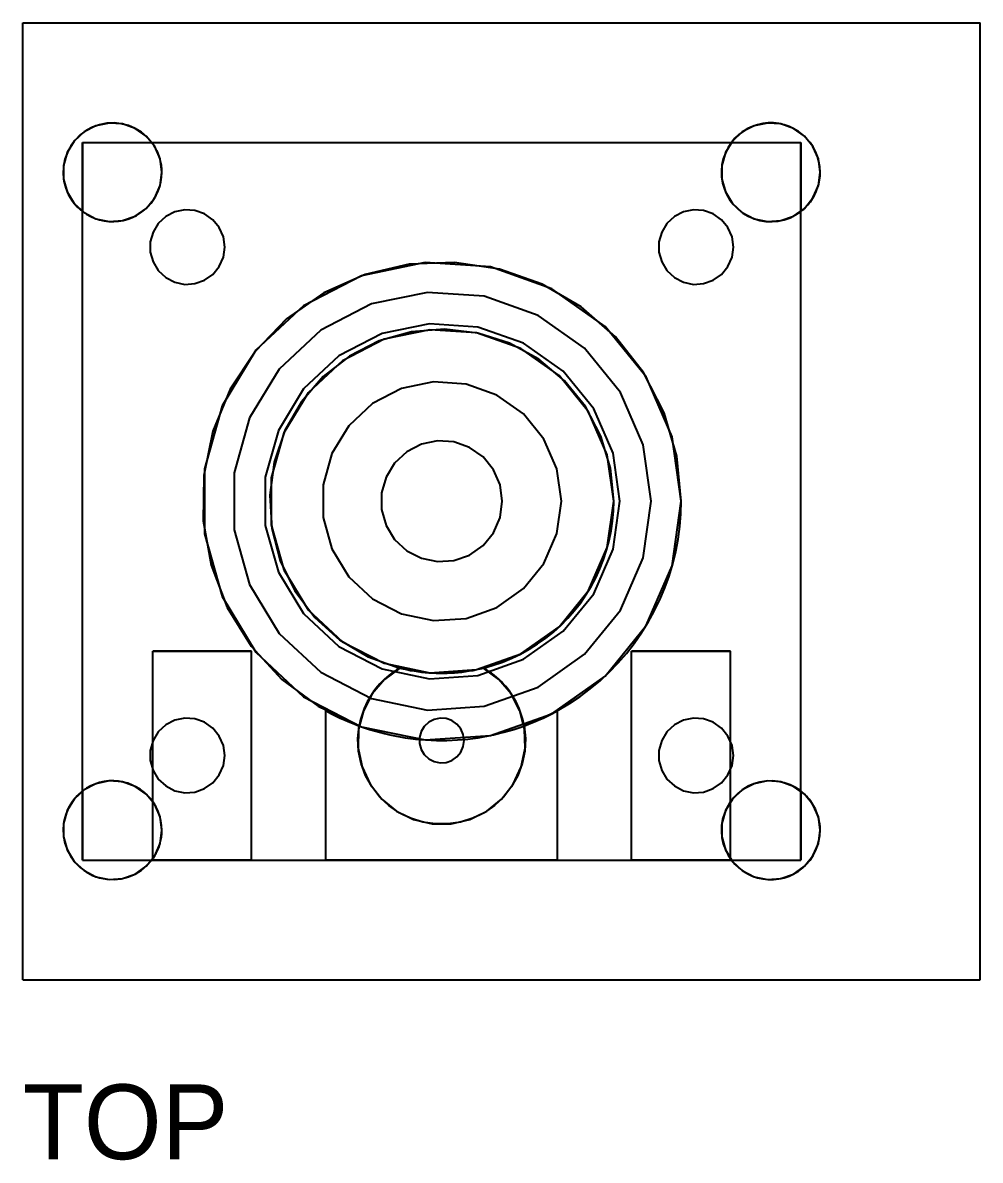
# Model space of a CAD drawing. Header units: millimetres. Extents: x 0 to 258, y -49 to 102.
# Drawn here: x 0 to 32, y 46.09 to 84.12 of the extents above; entities that cross this region are included whole.
import ezdxf

# ---------------------------------------------------------------- set-up
doc = ezdxf.new("R2010")
doc.units = ezdxf.units.MM
doc.layers.add('TOP_HIDDEN', color=8, linetype='CONTINUOUS')
doc.layers.add('TOP_VISIBLE', color=7, linetype='Continuous')

msp = doc.modelspace()

# ---------------------------------------------------------------- linework, layer by layer
at = {"layer": 'TOP_HIDDEN'}
for points in [[(0, 52.125), (0, 84.125)], [(0, 84.125), (32, 84.125)], [(32, 52.125), (32, 84.125)], [(4.65, 79.125), (4.589, 79.57), (4.41, 79.982), (4.126, 80.331), (3.759, 80.59), (3.336, 80.74), (2.887, 80.771), (2.447, 80.68), (2.048, 80.473), (1.72, 80.166), (1.487, 79.782), (1.365, 79.35), (1.365, 78.9), (1.487, 78.468), (1.72, 78.084), (2.048, 77.777), (2.447, 77.57), (2.887, 77.479), (3.336, 77.51), (3.759, 77.66), (4.126, 77.919), (4.41, 78.268), (4.589, 78.68), (4.65, 79.125)], [(26.65, 79.125), (26.589, 79.57), (26.41, 79.982), (26.126, 80.331), (25.759, 80.59), (25.336, 80.74), (24.887, 80.771), (24.447, 80.68), (24.048, 80.473), (23.72, 80.166), (23.487, 79.782), (23.365, 79.35), (23.365, 78.9), (23.487, 78.468), (23.72, 78.084), (24.048, 77.777), (24.447, 77.57), (24.887, 77.479), (25.336, 77.51), (25.759, 77.66), (26.126, 77.919), (26.41, 78.268), (26.589, 78.68), (26.65, 79.125)], [(2, 80.125), (4.312, 80.125)], [(2, 80.125), (2, 77.813)], [(4.312, 80.125), (23.688, 80.125)], [(4.65, 79.125), (4.649, 79.172), (4.647, 79.218), (4.644, 79.265), (4.639, 79.311), (4.633, 79.358), (4.626, 79.404), (4.618, 79.45), (4.608, 79.495), (4.597, 79.541), (4.584, 79.586), (4.571, 79.631), (4.556, 79.675), (4.54, 79.719), (4.522, 79.762), (4.503, 79.805), (4.484, 79.847), (4.463, 79.889), (4.44, 79.93), (4.417, 79.97), (4.393, 80.01), (4.367, 80.049), (4.34, 80.087), (4.312, 80.125)], [(23.688, 80.125), (23.573, 79.954), (23.481, 79.769), (23.413, 79.575), (23.369, 79.374), (23.351, 79.169), (23.358, 78.963), (23.391, 78.76), (23.449, 78.562), (23.531, 78.373), (23.636, 78.196), (23.763, 78.033), (23.908, 77.888), (24.071, 77.761), (24.248, 77.656), (24.437, 77.574), (24.635, 77.516), (24.838, 77.483), (25.044, 77.476), (25.249, 77.494), (25.45, 77.538), (25.644, 77.606), (25.829, 77.698), (26, 77.813)], [(23.688, 80.125), (26, 80.125)], [(26, 80.125), (26, 77.813)], [(2, 77.813), (2.131, 77.722), (2.271, 77.645), (2.417, 77.582), (2.568, 77.532), (2.724, 77.498), (2.882, 77.479), (3.041, 77.476), (3.2, 77.487), (3.357, 77.514), (3.511, 77.556), (3.66, 77.613), (3.803, 77.683), (3.938, 77.768), (4.065, 77.864), (4.181, 77.973), (4.287, 78.092), (4.381, 78.221), (4.461, 78.359), (4.528, 78.503), (4.581, 78.653), (4.619, 78.808), (4.642, 78.966), (4.65, 79.125)], [(2, 58.437), (2, 77.813)], [(6.75, 76.625), (6.704, 76.962), (6.568, 77.274), (6.353, 77.539), (6.075, 77.735), (5.754, 77.849), (5.415, 77.872), (5.081, 77.803), (4.779, 77.646), (4.53, 77.414), (4.353, 77.123), (4.262, 76.795), (4.262, 76.455), (4.353, 76.127), (4.53, 75.836), (4.779, 75.604), (5.081, 75.447), (5.415, 75.378), (5.754, 75.401), (6.075, 75.515), (6.353, 75.711), (6.568, 75.976), (6.704, 76.288), (6.75, 76.625)], [(23.75, 76.625), (23.704, 76.962), (23.568, 77.274), (23.353, 77.539), (23.075, 77.735), (22.754, 77.849), (22.415, 77.872), (22.081, 77.803), (21.779, 77.646), (21.53, 77.414), (21.353, 77.123), (21.262, 76.795), (21.262, 76.455), (21.353, 76.127), (21.53, 75.836), (21.779, 75.604), (22.081, 75.447), (22.415, 75.378), (22.754, 75.401), (23.075, 75.515), (23.353, 75.711), (23.568, 75.976), (23.704, 76.288), (23.75, 76.625)], [(26, 58.437), (26, 77.813)], [(22, 68.125), (21.857, 69.633), (21.432, 71.086), (20.741, 72.434), (19.808, 73.627), (18.667, 74.623), (17.359, 75.386), (15.93, 75.889), (14.432, 76.113), (12.919, 76.052), (11.445, 75.706), (10.062, 75.089), (8.82, 74.222), (7.764, 73.136), (6.931, 71.871), (6.352, 70.472), (6.047, 68.988), (6.027, 67.474), (6.292, 65.983), (6.834, 64.569), (7.632, 63.282), (8.659, 62.169), (9.877, 61.269), (11.243, 60.615)], [(22, 68.125), (21.703, 70.283), (20.835, 72.282), (19.46, 73.972), (17.681, 75.228), (15.628, 75.958), (13.454, 76.106), (11.321, 75.663), (9.387, 74.661), (7.794, 73.174), (6.662, 71.312), (6.075, 69.214), (6.075, 67.036), (6.662, 64.938), (7.794, 63.076), (9.387, 61.589), (11.321, 60.587), (13.454, 60.144), (15.628, 60.292), (17.681, 61.022), (19.46, 62.278), (20.835, 63.968), (21.703, 65.967), (22, 68.125)], [(21, 68.125), (20.74, 70.014), (19.981, 71.762), (18.778, 73.241), (17.22, 74.34), (15.424, 74.979), (13.522, 75.109), (11.656, 74.721), (9.963, 73.844), (8.57, 72.543), (7.58, 70.914), (7.065, 69.078), (7.065, 67.172), (7.58, 65.336), (8.57, 63.707), (9.963, 62.406), (11.656, 61.529), (13.522, 61.141), (15.424, 61.271), (17.22, 61.91), (18.778, 63.009), (19.981, 64.488), (20.74, 66.236), (21, 68.125)], [(21, 68.125), (20.74, 70.014), (19.981, 71.762), (18.778, 73.241), (17.22, 74.34), (15.424, 74.979), (13.522, 75.109), (11.656, 74.721), (9.963, 73.844), (8.57, 72.543), (7.58, 70.914), (7.065, 69.078), (7.065, 67.172), (7.58, 65.336), (8.57, 63.707), (9.963, 62.406), (11.656, 61.529), (13.522, 61.141), (15.424, 61.271), (17.22, 61.91), (18.778, 63.009), (19.981, 64.488), (20.74, 66.236), (21, 68.125)], [(19.95, 68.125), (19.729, 69.73), (19.084, 71.217), (18.061, 72.473), (16.737, 73.408), (15.211, 73.951), (13.594, 74.061), (12.007, 73.731), (10.569, 72.986), (9.385, 71.88), (8.543, 70.495), (8.105, 68.935), (8.105, 67.315), (8.543, 65.755), (9.385, 64.37), (10.569, 63.264), (12.007, 62.519), (13.594, 62.189), (15.211, 62.299), (16.737, 62.842), (18.061, 63.777), (19.084, 65.033), (19.729, 66.52), (19.95, 68.125)], [(19.95, 68.125), (19.729, 69.73), (19.084, 71.217), (18.061, 72.473), (16.737, 73.408), (15.211, 73.951), (13.594, 74.061), (12.007, 73.731), (10.569, 72.986), (9.385, 71.88), (8.543, 70.495), (8.105, 68.935), (8.105, 67.315), (8.543, 65.755), (9.385, 64.37), (10.569, 63.264), (12.007, 62.519), (13.594, 62.189), (15.211, 62.299), (16.737, 62.842), (18.061, 63.777), (19.084, 65.033), (19.729, 66.52), (19.95, 68.125)], [(19.75, 68.125), (19.642, 69.235), (19.322, 70.302), (18.802, 71.288), (18.101, 72.155), (17.246, 72.871), (16.27, 73.408), (15.207, 73.747), (14.1, 73.874), (12.989, 73.785), (11.916, 73.484), (10.921, 72.981), (10.042, 72.296), (9.311, 71.453), (8.757, 70.486), (8.4, 69.43), (8.253, 68.325), (8.323, 67.212), (8.606, 66.134), (9.091, 65.131), (9.761, 64.24), (10.591, 63.495), (11.548, 62.924), (12.598, 62.549)], [(19.75, 68.125), (19.537, 69.676), (18.913, 71.113), (17.925, 72.327), (16.645, 73.23), (15.17, 73.755), (13.608, 73.862), (12.074, 73.543), (10.684, 72.823), (9.54, 71.754), (8.726, 70.416), (8.304, 68.908), (8.304, 67.342), (8.726, 65.834), (9.54, 64.496), (10.684, 63.427), (12.074, 62.707), (13.608, 62.388), (15.17, 62.495), (16.645, 63.02), (17.925, 63.923), (18.913, 65.137), (19.537, 66.574), (19.75, 68.125)], [(18, 68.125), (17.852, 69.204), (17.418, 70.203), (16.73, 71.048), (15.84, 71.677), (14.814, 72.041), (13.727, 72.116), (12.66, 71.894), (11.693, 71.393), (10.897, 70.649), (10.331, 69.719), (10.037, 68.67), (10.037, 67.58), (10.331, 66.531), (10.897, 65.601), (11.693, 64.857), (12.66, 64.356), (13.727, 64.134), (14.814, 64.209), (15.84, 64.573), (16.73, 65.202), (17.418, 66.047), (17.852, 67.046), (18, 68.125)], [(18, 68.125), (17.852, 69.204), (17.418, 70.203), (16.73, 71.048), (15.84, 71.677), (14.814, 72.041), (13.727, 72.116), (12.66, 71.894), (11.693, 71.393), (10.897, 70.649), (10.331, 69.719), (10.037, 68.67), (10.037, 67.58), (10.331, 66.531), (10.897, 65.601), (11.693, 64.857), (12.66, 64.356), (13.727, 64.134), (14.814, 64.209), (15.84, 64.573), (16.73, 65.202), (17.418, 66.047), (17.852, 67.046), (18, 68.125)], [(16.025, 68.125), (15.95, 68.671), (15.73, 69.177), (15.382, 69.605), (14.932, 69.923), (14.412, 70.108), (13.862, 70.145), (13.322, 70.033), (12.832, 69.779), (12.429, 69.403), (12.143, 68.932), (11.994, 68.401), (11.994, 67.849), (12.143, 67.318), (12.429, 66.847), (12.832, 66.471), (13.322, 66.217), (13.862, 66.105), (14.412, 66.142), (14.932, 66.327), (15.382, 66.645), (15.73, 67.073), (15.95, 67.579), (16.025, 68.125)], [(15.402, 62.549), (15.721, 62.639), (16.034, 62.747), (16.34, 62.873), (16.638, 63.016), (16.928, 63.176), (17.208, 63.353), (17.477, 63.546), (17.735, 63.753), (17.98, 63.975), (18.213, 64.211), (18.431, 64.46), (18.635, 64.721), (18.823, 64.994), (18.995, 65.277), (19.151, 65.569), (19.289, 65.869), (19.41, 66.178), (19.513, 66.492), (19.598, 66.812), (19.664, 67.137), (19.712, 67.464), (19.74, 67.794), (19.75, 68.125)], [(16.757, 60.615), (17.151, 60.772), (17.536, 60.949), (17.911, 61.146), (18.275, 61.363), (18.627, 61.599), (18.967, 61.853), (19.292, 62.125), (19.602, 62.414), (19.897, 62.719), (20.175, 63.039), (20.436, 63.373), (20.679, 63.721), (20.902, 64.081), (21.107, 64.452), (21.292, 64.834), (21.456, 65.225), (21.599, 65.624), (21.721, 66.03), (21.821, 66.442), (21.899, 66.858), (21.955, 67.279), (21.989, 67.701), (22, 68.125)], [(7.65, 63.115), (7.507, 63.115), (7.363, 63.115), (7.22, 63.115), (7.076, 63.115), (6.933, 63.115), (6.789, 63.115), (6.646, 63.115), (6.502, 63.115), (6.359, 63.115), (6.215, 63.115), (6.072, 63.115), (5.928, 63.115), (5.785, 63.115), (5.641, 63.115), (5.498, 63.115), (5.354, 63.115), (5.211, 63.115), (5.067, 63.115), (4.924, 63.115), (4.78, 63.115), (4.637, 63.115), (4.493, 63.115), (4.35, 63.115)], [(4.35, 63.115), (4.422, 63.115), (4.493, 63.115), (4.565, 63.115), (4.637, 63.115), (4.709, 63.115), (4.78, 63.115), (4.852, 63.115), (4.924, 63.115), (4.996, 63.115), (5.067, 63.115), (5.139, 63.115), (5.211, 63.115), (5.283, 63.115), (5.354, 63.115), (5.426, 63.115), (5.498, 63.115), (5.57, 63.115), (5.641, 63.115), (5.713, 63.115), (5.785, 63.115), (5.857, 63.115), (5.928, 63.115), (6, 63.115)], [(4.35, 56.125), (4.35, 63.115)], [(6, 63.115), (6.072, 63.115), (6.143, 63.115), (6.215, 63.115), (6.287, 63.115), (6.359, 63.115), (6.43, 63.115), (6.502, 63.115), (6.574, 63.115), (6.646, 63.115), (6.717, 63.115), (6.789, 63.115), (6.861, 63.115), (6.933, 63.115), (7.004, 63.115), (7.076, 63.115), (7.148, 63.115), (7.22, 63.115), (7.291, 63.115), (7.363, 63.115), (7.435, 63.115), (7.507, 63.115), (7.578, 63.115), (7.65, 63.115)], [(7.65, 56.125), (7.65, 63.115)], [(23.65, 63.115), (23.507, 63.115), (23.363, 63.115), (23.22, 63.115), (23.076, 63.115), (22.933, 63.115), (22.789, 63.115), (22.646, 63.115), (22.502, 63.115), (22.359, 63.115), (22.215, 63.115), (22.072, 63.115), (21.928, 63.115), (21.785, 63.115), (21.641, 63.115), (21.498, 63.115), (21.354, 63.115), (21.211, 63.115), (21.067, 63.115), (20.924, 63.115), (20.78, 63.115), (20.637, 63.115), (20.493, 63.115), (20.35, 63.115)], [(20.35, 63.115), (20.422, 63.115), (20.493, 63.115), (20.565, 63.115), (20.637, 63.115), (20.709, 63.115), (20.78, 63.115), (20.852, 63.115), (20.924, 63.115), (20.996, 63.115), (21.067, 63.115), (21.139, 63.115), (21.211, 63.115), (21.283, 63.115), (21.354, 63.115), (21.426, 63.115), (21.498, 63.115), (21.57, 63.115), (21.641, 63.115), (21.713, 63.115), (21.785, 63.115), (21.857, 63.115), (21.928, 63.115), (22, 63.115)], [(20.35, 56.125), (20.35, 63.115)], [(22, 63.115), (22.072, 63.115), (22.143, 63.115), (22.215, 63.115), (22.287, 63.115), (22.359, 63.115), (22.43, 63.115), (22.502, 63.115), (22.574, 63.115), (22.646, 63.115), (22.717, 63.115), (22.789, 63.115), (22.861, 63.115), (22.933, 63.115), (23.004, 63.115), (23.076, 63.115), (23.148, 63.115), (23.22, 63.115), (23.291, 63.115), (23.363, 63.115), (23.435, 63.115), (23.507, 63.115), (23.578, 63.115), (23.65, 63.115)], [(23.65, 56.125), (23.65, 63.115)], [(12.598, 62.549), (12.087, 62.17), (11.675, 61.685), (11.383, 61.121), (11.226, 60.505), (11.212, 59.869), (11.341, 59.246), (11.608, 58.669), (11.998, 58.167), (12.492, 57.766), (13.063, 57.487), (13.682, 57.343), (14.318, 57.343), (14.937, 57.487), (15.508, 57.766), (16.002, 58.167), (16.392, 58.669), (16.659, 59.246), (16.788, 59.869), (16.774, 60.505), (16.617, 61.121), (16.325, 61.685), (15.913, 62.17), (15.402, 62.549)], [(12.598, 62.549), (12.507, 62.494), (12.419, 62.436), (12.332, 62.374), (12.248, 62.309), (12.167, 62.242), (12.088, 62.171), (12.012, 62.097), (11.939, 62.02), (11.869, 61.941), (11.802, 61.859), (11.738, 61.775), (11.677, 61.688), (11.619, 61.599), (11.565, 61.508), (11.515, 61.415), (11.468, 61.32), (11.424, 61.223), (11.385, 61.125), (11.349, 61.025), (11.316, 60.924), (11.288, 60.822), (11.264, 60.719), (11.243, 60.615)], [(12.598, 62.549), (12.718, 62.52), (12.838, 62.494), (12.959, 62.47), (13.08, 62.449), (13.202, 62.431), (13.324, 62.415), (13.447, 62.402), (13.569, 62.391), (13.692, 62.383), (13.815, 62.378), (13.938, 62.375), (14.062, 62.375), (14.185, 62.378), (14.308, 62.383), (14.431, 62.391), (14.553, 62.402), (14.676, 62.415), (14.798, 62.431), (14.92, 62.449), (15.041, 62.47), (15.162, 62.494), (15.282, 62.52), (15.402, 62.549)], [(16.757, 60.615), (16.736, 60.719), (16.712, 60.822), (16.684, 60.924), (16.651, 61.025), (16.615, 61.125), (16.576, 61.223), (16.532, 61.32), (16.485, 61.415), (16.435, 61.508), (16.381, 61.599), (16.323, 61.688), (16.262, 61.775), (16.198, 61.859), (16.131, 61.941), (16.061, 62.02), (15.988, 62.097), (15.912, 62.171), (15.833, 62.242), (15.752, 62.309), (15.668, 62.374), (15.581, 62.436), (15.493, 62.494), (15.402, 62.549)], [(6.75, 59.625), (6.704, 59.962), (6.568, 60.274), (6.353, 60.539), (6.075, 60.735), (5.754, 60.849), (5.415, 60.872), (5.081, 60.803), (4.779, 60.646), (4.53, 60.414), (4.353, 60.123), (4.262, 59.795), (4.262, 59.455), (4.353, 59.127), (4.53, 58.836), (4.779, 58.604), (5.081, 58.447), (5.415, 58.378), (5.754, 58.401), (6.075, 58.515), (6.353, 58.711), (6.568, 58.976), (6.704, 59.288), (6.75, 59.625)], [(10.145, 61.115), (10.144, 61.115), (10.143, 61.115), (10.143, 61.115), (10.142, 61.115), (10.141, 61.115), (10.14, 61.115), (10.139, 61.115), (10.138, 61.115), (10.137, 61.115), (10.136, 61.115), (10.136, 61.115), (10.135, 61.115), (10.134, 61.115), (10.133, 61.115), (10.132, 61.115), (10.131, 61.115), (10.13, 61.115), (10.129, 61.115), (10.129, 61.115), (10.128, 61.115), (10.127, 61.115), (10.126, 61.115), (10.125, 61.115)], [(10.125, 61.115), (10.126, 61.115), (10.127, 61.115), (10.128, 61.115), (10.129, 61.115), (10.129, 61.115), (10.13, 61.115), (10.131, 61.115), (10.132, 61.115), (10.133, 61.115), (10.134, 61.115), (10.135, 61.115), (10.136, 61.115), (10.136, 61.115), (10.137, 61.115), (10.138, 61.115), (10.139, 61.115), (10.14, 61.115), (10.141, 61.115), (10.142, 61.115), (10.143, 61.115), (10.143, 61.115), (10.144, 61.115), (10.145, 61.115)], [(10.125, 56.125), (10.125, 61.115)], [(10.145, 61.115), (10.299, 61.032), (10.455, 60.953), (10.613, 60.877), (10.772, 60.805), (10.933, 60.736), (11.095, 60.671), (11.259, 60.609), (11.424, 60.551), (11.59, 60.497), (11.757, 60.446), (11.925, 60.399), (12.095, 60.355), (12.265, 60.315), (12.436, 60.279), (12.608, 60.247), (12.781, 60.218), (12.954, 60.194), (13.127, 60.173), (13.301, 60.156), (13.476, 60.142), (13.65, 60.133), (13.825, 60.127), (14, 60.125)], [(11.243, 60.615), (11.194, 60.633), (11.145, 60.652), (11.096, 60.671), (11.047, 60.69), (10.998, 60.709), (10.95, 60.729), (10.901, 60.75), (10.853, 60.77), (10.805, 60.791), (10.757, 60.812), (10.709, 60.833), (10.661, 60.855), (10.613, 60.877), (10.566, 60.9), (10.518, 60.922), (10.471, 60.945), (10.424, 60.969), (10.377, 60.992), (10.33, 61.016), (10.284, 61.04), (10.237, 61.065), (10.191, 61.09), (10.145, 61.115)], [(14.75, 60.125), (14.722, 60.327), (14.641, 60.515), (14.512, 60.673), (14.345, 60.791), (14.153, 60.859), (13.949, 60.873), (13.749, 60.832), (13.567, 60.738), (13.418, 60.598), (13.312, 60.424), (13.257, 60.227), (13.257, 60.023), (13.312, 59.826), (13.418, 59.652), (13.567, 59.512), (13.749, 59.418), (13.949, 59.377), (14.153, 59.391), (14.345, 59.459), (14.512, 59.577), (14.641, 59.735), (14.722, 59.923), (14.75, 60.125)], [(14.75, 60.125), (14.722, 60.327), (14.641, 60.515), (14.512, 60.673), (14.345, 60.791), (14.153, 60.859), (13.949, 60.873), (13.749, 60.832), (13.567, 60.738), (13.418, 60.598), (13.312, 60.424), (13.257, 60.227), (13.257, 60.023), (13.312, 59.826), (13.418, 59.652), (13.567, 59.512), (13.749, 59.418), (13.949, 59.377), (14.153, 59.391), (14.345, 59.459), (14.512, 59.577), (14.641, 59.735), (14.722, 59.923), (14.75, 60.125)], [(14, 60.125), (14.175, 60.127), (14.35, 60.133), (14.524, 60.142), (14.699, 60.156), (14.873, 60.173), (15.046, 60.194), (15.219, 60.218), (15.392, 60.247), (15.564, 60.279), (15.735, 60.315), (15.905, 60.355), (16.075, 60.399), (16.243, 60.446), (16.41, 60.497), (16.576, 60.551), (16.741, 60.609), (16.905, 60.671), (17.067, 60.736), (17.228, 60.805), (17.387, 60.877), (17.545, 60.953), (17.701, 61.032), (17.855, 61.115)], [(17.855, 61.115), (17.809, 61.09), (17.763, 61.065), (17.716, 61.04), (17.67, 61.016), (17.623, 60.992), (17.576, 60.969), (17.529, 60.945), (17.482, 60.922), (17.434, 60.9), (17.387, 60.877), (17.339, 60.855), (17.291, 60.833), (17.243, 60.812), (17.195, 60.791), (17.147, 60.77), (17.099, 60.75), (17.05, 60.729), (17.002, 60.709), (16.953, 60.69), (16.904, 60.671), (16.855, 60.652), (16.806, 60.633), (16.757, 60.615)], [(17.855, 61.115), (17.856, 61.115), (17.857, 61.115), (17.857, 61.115), (17.858, 61.115), (17.859, 61.115), (17.86, 61.115), (17.861, 61.115), (17.862, 61.115), (17.863, 61.115), (17.864, 61.115), (17.864, 61.115), (17.865, 61.115), (17.866, 61.115), (17.867, 61.115), (17.868, 61.115), (17.869, 61.115), (17.87, 61.115), (17.871, 61.115), (17.871, 61.115), (17.872, 61.115), (17.873, 61.115), (17.874, 61.115), (17.875, 61.115)], [(17.875, 61.115), (17.874, 61.115), (17.873, 61.115), (17.872, 61.115), (17.871, 61.115), (17.871, 61.115), (17.87, 61.115), (17.869, 61.115), (17.868, 61.115), (17.867, 61.115), (17.866, 61.115), (17.865, 61.115), (17.864, 61.115), (17.864, 61.115), (17.863, 61.115), (17.862, 61.115), (17.861, 61.115), (17.86, 61.115), (17.859, 61.115), (17.858, 61.115), (17.857, 61.115), (17.857, 61.115), (17.856, 61.115), (17.855, 61.115)], [(17.875, 56.125), (17.875, 61.115)], [(23.75, 59.625), (23.704, 59.962), (23.568, 60.274), (23.353, 60.539), (23.075, 60.735), (22.754, 60.849), (22.415, 60.872), (22.081, 60.803), (21.779, 60.646), (21.53, 60.414), (21.353, 60.123), (21.262, 59.795), (21.262, 59.455), (21.353, 59.127), (21.53, 58.836), (21.779, 58.604), (22.081, 58.447), (22.415, 58.378), (22.754, 58.401), (23.075, 58.515), (23.353, 58.711), (23.568, 58.976), (23.704, 59.288), (23.75, 59.625)], [(16.757, 60.615), (16.799, 60.192), (16.777, 59.768), (16.691, 59.352), (16.543, 58.954), (16.337, 58.582), (16.076, 58.246), (15.768, 57.954), (15.419, 57.711), (15.038, 57.524), (14.632, 57.397), (14.212, 57.333), (13.788, 57.333), (13.368, 57.397), (12.962, 57.524), (12.581, 57.711), (12.232, 57.954), (11.924, 58.246), (11.663, 58.582), (11.457, 58.954), (11.309, 59.352), (11.223, 59.768), (11.201, 60.192), (11.243, 60.615)], [(4.65, 57.125), (4.589, 57.57), (4.41, 57.982), (4.126, 58.331), (3.759, 58.59), (3.336, 58.74), (2.887, 58.771), (2.447, 58.68), (2.048, 58.473), (1.72, 58.166), (1.487, 57.782), (1.365, 57.35), (1.365, 56.9), (1.487, 56.468), (1.72, 56.084), (2.048, 55.777), (2.447, 55.57), (2.887, 55.479), (3.336, 55.51), (3.759, 55.66), (4.126, 55.919), (4.41, 56.268), (4.589, 56.68), (4.65, 57.125)], [(4.65, 57.125), (4.642, 57.284), (4.619, 57.442), (4.581, 57.597), (4.528, 57.747), (4.461, 57.891), (4.381, 58.029), (4.287, 58.158), (4.181, 58.277), (4.065, 58.386), (3.938, 58.482), (3.803, 58.567), (3.66, 58.637), (3.511, 58.694), (3.357, 58.736), (3.2, 58.763), (3.041, 58.774), (2.882, 58.771), (2.724, 58.752), (2.568, 58.718), (2.417, 58.668), (2.271, 58.605), (2.131, 58.528), (2, 58.437)], [(26, 58.437), (25.829, 58.552), (25.644, 58.644), (25.45, 58.712), (25.249, 58.756), (25.044, 58.774), (24.838, 58.767), (24.635, 58.734), (24.437, 58.676), (24.248, 58.594), (24.071, 58.489), (23.908, 58.362), (23.763, 58.217), (23.636, 58.054), (23.531, 57.877), (23.449, 57.688), (23.391, 57.49), (23.358, 57.287), (23.351, 57.081), (23.369, 56.876), (23.413, 56.675), (23.481, 56.481), (23.573, 56.296), (23.688, 56.125)], [(26.65, 57.125), (26.589, 57.57), (26.41, 57.982), (26.126, 58.331), (25.759, 58.59), (25.336, 58.74), (24.887, 58.771), (24.447, 58.68), (24.048, 58.473), (23.72, 58.166), (23.487, 57.782), (23.365, 57.35), (23.365, 56.9), (23.487, 56.468), (23.72, 56.084), (24.048, 55.777), (24.447, 55.57), (24.887, 55.479), (25.336, 55.51), (25.759, 55.66), (26.126, 55.919), (26.41, 56.268), (26.589, 56.68), (26.65, 57.125)], [(2, 58.437), (2, 56.125)], [(26, 58.437), (26, 56.125)], [(4.312, 56.125), (4.34, 56.163), (4.367, 56.201), (4.393, 56.24), (4.417, 56.28), (4.44, 56.32), (4.463, 56.361), (4.484, 56.403), (4.503, 56.445), (4.522, 56.488), (4.54, 56.531), (4.556, 56.575), (4.571, 56.619), (4.584, 56.664), (4.597, 56.709), (4.608, 56.755), (4.618, 56.8), (4.626, 56.846), (4.633, 56.892), (4.639, 56.939), (4.644, 56.985), (4.647, 57.032), (4.649, 57.078), (4.65, 57.125)], [(2, 56.125), (4.312, 56.125)], [(4.312, 56.125), (23.688, 56.125)], [(7.65, 56.125), (7.507, 56.125), (7.363, 56.125), (7.22, 56.125), (7.076, 56.125), (6.933, 56.125), (6.789, 56.125), (6.646, 56.125), (6.502, 56.125), (6.359, 56.125), (6.215, 56.125), (6.072, 56.125), (5.928, 56.125), (5.785, 56.125), (5.641, 56.125), (5.498, 56.125), (5.354, 56.125), (5.211, 56.125), (5.067, 56.125), (4.924, 56.125), (4.78, 56.125), (4.637, 56.125), (4.493, 56.125), (4.35, 56.125)], [(4.35, 56.125), (4.422, 56.125), (4.493, 56.125), (4.565, 56.125), (4.637, 56.125), (4.709, 56.125), (4.78, 56.125), (4.852, 56.125), (4.924, 56.125), (4.996, 56.125), (5.067, 56.125), (5.139, 56.125), (5.211, 56.125), (5.283, 56.125), (5.354, 56.125), (5.426, 56.125), (5.498, 56.125), (5.57, 56.125), (5.641, 56.125), (5.713, 56.125), (5.785, 56.125), (5.857, 56.125), (5.928, 56.125), (6, 56.125)], [(6, 56.125), (6.072, 56.125), (6.143, 56.125), (6.215, 56.125), (6.287, 56.125), (6.359, 56.125), (6.43, 56.125), (6.502, 56.125), (6.574, 56.125), (6.646, 56.125), (6.717, 56.125), (6.789, 56.125), (6.861, 56.125), (6.933, 56.125), (7.004, 56.125), (7.076, 56.125), (7.148, 56.125), (7.22, 56.125), (7.291, 56.125), (7.363, 56.125), (7.435, 56.125), (7.507, 56.125), (7.578, 56.125), (7.65, 56.125)], [(17.875, 56.125), (17.538, 56.125), (17.201, 56.125), (16.864, 56.125), (16.527, 56.125), (16.19, 56.125), (15.853, 56.125), (15.516, 56.125), (15.179, 56.125), (14.842, 56.125), (14.505, 56.125), (14.168, 56.125), (13.832, 56.125), (13.495, 56.125), (13.158, 56.125), (12.821, 56.125), (12.484, 56.125), (12.147, 56.125), (11.81, 56.125), (11.473, 56.125), (11.136, 56.125), (10.799, 56.125), (10.462, 56.125), (10.125, 56.125)], [(10.125, 56.125), (10.293, 56.125), (10.462, 56.125), (10.63, 56.125), (10.799, 56.125), (10.967, 56.125), (11.136, 56.125), (11.304, 56.125), (11.473, 56.125), (11.641, 56.125), (11.81, 56.125), (11.978, 56.125), (12.147, 56.125), (12.315, 56.125), (12.484, 56.125), (12.652, 56.125), (12.821, 56.125), (12.989, 56.125), (13.158, 56.125), (13.326, 56.125), (13.495, 56.125), (13.663, 56.125), (13.832, 56.125), (14, 56.125)], [(14, 56.125), (14.168, 56.125), (14.337, 56.125), (14.505, 56.125), (14.674, 56.125), (14.842, 56.125), (15.011, 56.125), (15.179, 56.125), (15.348, 56.125), (15.516, 56.125), (15.685, 56.125), (15.853, 56.125), (16.022, 56.125), (16.19, 56.125), (16.359, 56.125), (16.527, 56.125), (16.696, 56.125), (16.864, 56.125), (17.033, 56.125), (17.201, 56.125), (17.37, 56.125), (17.538, 56.125), (17.707, 56.125), (17.875, 56.125)], [(23.65, 56.125), (23.507, 56.125), (23.363, 56.125), (23.22, 56.125), (23.076, 56.125), (22.933, 56.125), (22.789, 56.125), (22.646, 56.125), (22.502, 56.125), (22.359, 56.125), (22.215, 56.125), (22.072, 56.125), (21.928, 56.125), (21.785, 56.125), (21.641, 56.125), (21.498, 56.125), (21.354, 56.125), (21.211, 56.125), (21.067, 56.125), (20.924, 56.125), (20.78, 56.125), (20.637, 56.125), (20.493, 56.125), (20.35, 56.125)], [(20.35, 56.125), (20.422, 56.125), (20.493, 56.125), (20.565, 56.125), (20.637, 56.125), (20.709, 56.125), (20.78, 56.125), (20.852, 56.125), (20.924, 56.125), (20.996, 56.125), (21.067, 56.125), (21.139, 56.125), (21.211, 56.125), (21.283, 56.125), (21.354, 56.125), (21.426, 56.125), (21.498, 56.125), (21.57, 56.125), (21.641, 56.125), (21.713, 56.125), (21.785, 56.125), (21.857, 56.125), (21.928, 56.125), (22, 56.125)], [(22, 56.125), (22.072, 56.125), (22.143, 56.125), (22.215, 56.125), (22.287, 56.125), (22.359, 56.125), (22.43, 56.125), (22.502, 56.125), (22.574, 56.125), (22.646, 56.125), (22.717, 56.125), (22.789, 56.125), (22.861, 56.125), (22.933, 56.125), (23.004, 56.125), (23.076, 56.125), (23.148, 56.125), (23.22, 56.125), (23.291, 56.125), (23.363, 56.125), (23.435, 56.125), (23.507, 56.125), (23.578, 56.125), (23.65, 56.125)], [(23.688, 56.125), (26, 56.125)], [(0, 52.125), (32, 52.125)]]:
    msp.add_lwpolyline(points, dxfattribs=at)
at = {"layer": 'TOP_VISIBLE'}
for points in [[(0, 52.125), (0, 84.125)], [(0, 84.125), (32, 84.125)], [(32, 52.125), (32, 84.125)], [(4.312, 80.125), (4.15, 80.308), (3.963, 80.465), (3.754, 80.592), (3.529, 80.688), (3.293, 80.749), (3.05, 80.774), (2.805, 80.763), (2.566, 80.717), (2.335, 80.635), (2.119, 80.52), (1.923, 80.375), (1.75, 80.202), (1.605, 80.006), (1.49, 79.79), (1.408, 79.559), (1.362, 79.32), (1.351, 79.075), (1.376, 78.832), (1.437, 78.596), (1.533, 78.371), (1.66, 78.162), (1.817, 77.975), (2, 77.813)], [(26.65, 79.125), (26.64, 79.303), (26.611, 79.48), (26.564, 79.652), (26.498, 79.818), (26.414, 79.975), (26.314, 80.123), (26.198, 80.259), (26.069, 80.382), (25.927, 80.49), (25.774, 80.582), (25.612, 80.657), (25.442, 80.715), (25.268, 80.753), (25.09, 80.773), (24.912, 80.773), (24.734, 80.753), (24.56, 80.715), (24.391, 80.658), (24.228, 80.584), (24.075, 80.492), (23.933, 80.384), (23.803, 80.261), (23.688, 80.125)], [(2, 80.125), (26, 80.125)], [(2, 56.125), (2, 80.125)], [(26, 56.125), (26, 80.125)], [(26, 77.813), (26.052, 77.854), (26.102, 77.897), (26.15, 77.942), (26.196, 77.989), (26.241, 78.037), (26.283, 78.088), (26.324, 78.14), (26.362, 78.194), (26.398, 78.249), (26.432, 78.305), (26.464, 78.363), (26.493, 78.422), (26.52, 78.483), (26.544, 78.544), (26.566, 78.606), (26.586, 78.669), (26.603, 78.733), (26.617, 78.797), (26.629, 78.862), (26.638, 78.928), (26.645, 78.993), (26.649, 79.059), (26.65, 79.125)], [(6.75, 76.625), (6.704, 76.962), (6.568, 77.274), (6.353, 77.539), (6.075, 77.735), (5.754, 77.849), (5.415, 77.872), (5.081, 77.803), (4.779, 77.646), (4.53, 77.414), (4.353, 77.123), (4.262, 76.795), (4.262, 76.455), (4.353, 76.127), (4.53, 75.836), (4.779, 75.604), (5.081, 75.447), (5.415, 75.378), (5.754, 75.401), (6.075, 75.515), (6.353, 75.711), (6.568, 75.976), (6.704, 76.288), (6.75, 76.625)], [(23.75, 76.625), (23.704, 76.962), (23.568, 77.274), (23.353, 77.539), (23.075, 77.735), (22.754, 77.849), (22.415, 77.872), (22.081, 77.803), (21.779, 77.646), (21.53, 77.414), (21.353, 77.123), (21.262, 76.795), (21.262, 76.455), (21.353, 76.127), (21.53, 75.836), (21.779, 75.604), (22.081, 75.447), (22.415, 75.378), (22.754, 75.401), (23.075, 75.515), (23.353, 75.711), (23.568, 75.976), (23.704, 76.288), (23.75, 76.625)], [(16.025, 68.125), (15.95, 68.671), (15.73, 69.177), (15.382, 69.605), (14.932, 69.923), (14.412, 70.108), (13.862, 70.145), (13.322, 70.033), (12.832, 69.779), (12.429, 69.403), (12.143, 68.932), (11.994, 68.401), (11.994, 67.849), (12.143, 67.318), (12.429, 66.847), (12.832, 66.471), (13.322, 66.217), (13.862, 66.105), (14.412, 66.142), (14.932, 66.327), (15.382, 66.645), (15.73, 67.073), (15.95, 67.579), (16.025, 68.125)], [(6.75, 59.625), (6.704, 59.962), (6.568, 60.274), (6.353, 60.539), (6.075, 60.735), (5.754, 60.849), (5.415, 60.872), (5.081, 60.803), (4.779, 60.646), (4.53, 60.414), (4.353, 60.123), (4.262, 59.795), (4.262, 59.455), (4.353, 59.127), (4.53, 58.836), (4.779, 58.604), (5.081, 58.447), (5.415, 58.378), (5.754, 58.401), (6.075, 58.515), (6.353, 58.711), (6.568, 58.976), (6.704, 59.288), (6.75, 59.625)], [(23.75, 59.625), (23.704, 59.962), (23.568, 60.274), (23.353, 60.539), (23.075, 60.735), (22.754, 60.849), (22.415, 60.872), (22.081, 60.803), (21.779, 60.646), (21.53, 60.414), (21.353, 60.123), (21.262, 59.795), (21.262, 59.455), (21.353, 59.127), (21.53, 58.836), (21.779, 58.604), (22.081, 58.447), (22.415, 58.378), (22.754, 58.401), (23.075, 58.515), (23.353, 58.711), (23.568, 58.976), (23.704, 59.288), (23.75, 59.625)], [(2, 58.437), (1.817, 58.275), (1.66, 58.088), (1.533, 57.879), (1.437, 57.654), (1.376, 57.418), (1.351, 57.175), (1.362, 56.93), (1.408, 56.691), (1.49, 56.46), (1.605, 56.244), (1.75, 56.048), (1.923, 55.875), (2.119, 55.73), (2.335, 55.615), (2.566, 55.533), (2.805, 55.487), (3.05, 55.476), (3.293, 55.501), (3.529, 55.562), (3.754, 55.658), (3.963, 55.785), (4.15, 55.942), (4.312, 56.125)], [(26.65, 57.125), (26.649, 57.191), (26.645, 57.257), (26.638, 57.322), (26.629, 57.388), (26.617, 57.453), (26.603, 57.517), (26.586, 57.581), (26.566, 57.644), (26.544, 57.706), (26.52, 57.767), (26.493, 57.828), (26.464, 57.887), (26.432, 57.945), (26.398, 58.001), (26.362, 58.056), (26.324, 58.11), (26.283, 58.162), (26.241, 58.213), (26.196, 58.261), (26.15, 58.308), (26.102, 58.353), (26.052, 58.396), (26, 58.437)], [(23.688, 56.125), (23.803, 55.989), (23.933, 55.866), (24.075, 55.758), (24.228, 55.666), (24.391, 55.592), (24.56, 55.535), (24.734, 55.497), (24.912, 55.477), (25.09, 55.477), (25.268, 55.497), (25.442, 55.535), (25.612, 55.593), (25.774, 55.668), (25.927, 55.76), (26.069, 55.868), (26.198, 55.991), (26.314, 56.127), (26.414, 56.275), (26.498, 56.432), (26.564, 56.598), (26.611, 56.77), (26.64, 56.947), (26.65, 57.125)], [(2, 56.125), (26, 56.125)], [(0, 52.125), (32, 52.125)]]:
    msp.add_lwpolyline(points, dxfattribs=at)

# ---------------------------------------------------------------- texts
msp.add_text('TOP', height=2.5, dxfattribs=at).set_placement((0, 46.125))

doc.saveas('drawing.dxf')
